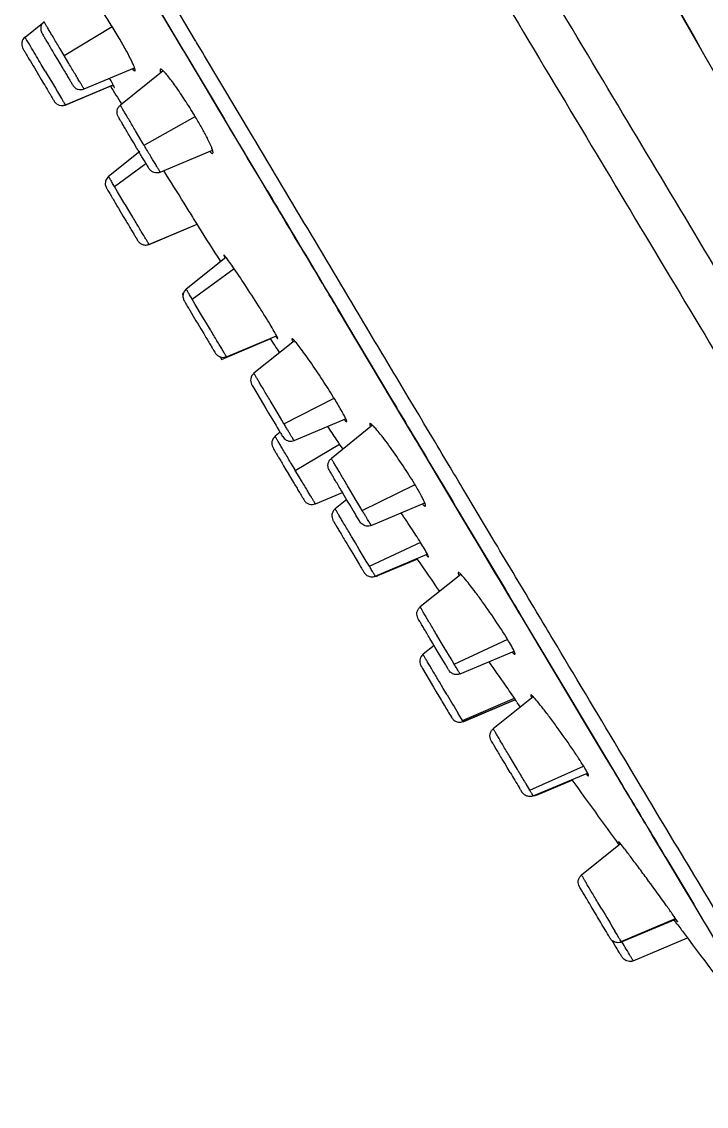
# Model space of a CAD drawing. Extents: x 881 to 2009, y 679 to 1506.
# Drawn here: x 1581.36 to 1604.15, y 1298.93 to 1335.03 of the extents above; entities that cross this region are included whole.
import ezdxf

# ---------------------------------------------------------------- set-up
doc = ezdxf.new("R2010")
doc.units = 0
doc.header["$LTSCALE"] = 10
doc.header["$MEASUREMENT"] = 0
doc.layers.add('1_1', color=7, linetype='CONTINUOUS')

msp = doc.modelspace()

# ---------------------------------------------------------------- linework, layer by layer
at = {"layer": '1_1', "color": 9, "linetype": 'Continuous'}
for p, q in [((1587.151, 1334.395), (1586.22, 1335.956)), ((1582.768, 1333.908), (1584.375, 1334.866)), ((1582.768, 1333.908), (1582.64, 1334.124)), ((1587.183, 1334.34), (1587.145, 1334.405)), ((1587.377, 1334.016), (1587.183, 1334.34)), ((1582.899, 1333.69), (1582.768, 1333.908)), ((1587.448, 1333.896), (1587.377, 1334.016)), ((1589.043, 1331.222), (1587.448, 1333.896)), ((1582.142, 1333.388), (1582.013, 1333.605)), ((1585.436, 1330.918), (1587.138, 1331.871)), ((1585.309, 1331.13), (1585.18, 1331.347)), ((1585.407, 1330.966), (1585.309, 1331.13)), ((1585.435, 1330.918), (1585.407, 1330.966)), ((1584.451, 1329.542), (1585.496, 1330.315)), ((1584.553, 1329.369), (1584.451, 1329.542)), ((1584.798, 1328.957), (1584.553, 1329.369)), ((1584.814, 1328.93), (1584.798, 1328.957)), ((1584.927, 1328.741), (1584.814, 1328.93)), ((1585.025, 1328.576), (1584.927, 1328.741)), ((1585.055, 1328.526), (1585.025, 1328.576)), ((1587.037, 1325.792), (1588.428, 1326.82)), ((1587.037, 1325.792), (1587.03, 1325.805)), ((1587.139, 1325.62), (1587.037, 1325.792)), ((1587.382, 1325.212), (1587.139, 1325.62)), ((1587.511, 1324.996), (1587.382, 1325.212)), ((1587.613, 1324.826), (1587.511, 1324.996)), ((1589.894, 1321.979), (1589.632, 1322.418)), ((1590.09, 1321.65), (1591.767, 1322.497)), ((1590.017, 1321.772), (1589.894, 1321.979)), ((1590.09, 1321.65), (1590.017, 1321.772)), ((1590.469, 1320.098), (1591.941, 1320.975)), ((1590.458, 1320.116), (1590.341, 1320.314)), ((1590.469, 1320.098), (1590.458, 1320.116)), ((1590.6, 1319.879), (1590.469, 1320.098)), ((1590.675, 1319.753), (1590.6, 1319.879)), ((1592.303, 1319.422), (1592.206, 1319.584)), ((1592.465, 1319.15), (1592.303, 1319.422)), ((1592.699, 1318.759), (1594.456, 1319.628)), ((1597.147, 1317.651), (1596.081, 1319.435)), ((1592.618, 1318.894), (1592.465, 1319.15)), ((1592.699, 1318.759), (1592.618, 1318.894)), ((1592.468, 1317.685), (1592.34, 1317.9)), ((1592.597, 1317.469), (1592.468, 1317.685)), ((1592.934, 1316.905), (1594.642, 1317.706)), ((1597.195, 1317.571), (1597.112, 1317.711)), ((1592.83, 1317.078), (1592.597, 1317.469)), ((1592.934, 1316.905), (1592.83, 1317.078)), ((1595.296, 1314.422), (1595.167, 1314.638)), ((1595.391, 1314.262), (1595.296, 1314.422)), ((1595.425, 1314.206), (1595.391, 1314.262)), ((1595.758, 1313.648), (1597.539, 1314.484)), ((1595.654, 1313.821), (1595.425, 1314.206)), ((1595.758, 1313.648), (1595.654, 1313.821)), ((1595.393, 1312.841), (1595.264, 1313.058)), ((1595.523, 1312.624), (1595.393, 1312.841)), ((1596.031, 1311.775), (1597.763, 1312.513)), ((1595.945, 1311.918), (1595.89, 1312.009)), ((1596.031, 1311.775), (1595.945, 1311.918)), ((1596.054, 1311.738), (1596.031, 1311.775)), ((1597.73, 1310.365), (1597.601, 1310.582)), ((1597.86, 1310.148), (1597.73, 1310.365)), ((1598.274, 1309.455), (1600.064, 1310.257)), ((1598.274, 1309.455), (1598.149, 1309.664)), ((1600.542, 1305.713), (1600.531, 1305.731)), ((1600.67, 1305.497), (1600.542, 1305.713)), ((1601.313, 1304.424), (1603.121, 1305.19)), ((1601.17, 1304.661), (1601.11, 1304.761)), ((1601.24, 1304.544), (1601.17, 1304.661)), ((1601.326, 1304.403), (1601.312, 1304.424))]:
    msp.add_line(p, q, dxfattribs=at)
at = {"layer": '1_1', "color": 6, "linetype": 'Continuous'}
for p, q in [((1586.756, 1334.057), (1585.777, 1335.699)), ((1587.442, 1332.906), (1586.756, 1334.057)), ((1596.238, 1318.174), (1596.036, 1318.512)), ((1600.1, 1311.718), (1599.611, 1312.536)), ((1600.829, 1310.501), (1600.1, 1311.718)), ((1603.423, 1306.173), (1602.354, 1307.957))]:
    msp.add_line(p, q, dxfattribs=at)
at = {"layer": '1_1', "color": 7, "linetype": 'Continuous'}
for p, q in [((1586.715, 1334.125), (1585.781, 1335.691)), ((1581.471, 1334.52), (1582.105, 1335.029)), ((1586.705, 1334.143), (1586.715, 1334.125)), ((1586.764, 1334.044), (1586.705, 1334.143)), ((1582.42, 1333.991), (1582.457, 1333.928)), ((1582.457, 1333.928), (1582.547, 1333.776)), ((1582.547, 1333.776), (1582.707, 1333.508)), ((1586.759, 1334.051), (1588.11, 1331.787)), ((1587.442, 1332.906), (1586.764, 1334.044)), ((1581.827, 1333.414), (1581.919, 1333.26)), ((1583.438, 1332.791), (1585.117, 1333.496)), ((1586.065, 1333.393), (1584.645, 1332.251)), ((1581.919, 1333.26), (1582.01, 1333.106)), ((1582.01, 1333.106), (1582.088, 1332.976)), ((1582.816, 1332.264), (1584.407, 1332.933)), ((1582.863, 1332.272), (1584.387, 1332.912)), ((1588.11, 1331.787), (1587.442, 1332.906)), ((1589.526, 1329.414), (1588.11, 1331.787)), ((1585.007, 1331.135), (1584.959, 1331.214)), ((1585.091, 1330.993), (1585.007, 1331.135)), ((1585.185, 1330.836), (1585.091, 1330.993)), ((1585.216, 1330.783), (1585.185, 1330.836)), ((1585.288, 1330.707), (1584.254, 1329.876)), ((1585.974, 1330.021), (1587.709, 1330.75)), ((1589.995, 1328.627), (1589.526, 1329.414)), ((1584.577, 1328.826), (1584.647, 1328.707)), ((1584.647, 1328.707), (1584.74, 1328.552)), ((1584.74, 1328.552), (1584.834, 1328.395)), ((1585.599, 1327.62), (1587.2, 1328.293)), ((1585.618, 1327.624), (1587.202, 1328.289)), ((1588.154, 1327.185), (1586.84, 1326.128)), ((1586.756, 1326.017), (1586.708, 1325.978)), ((1586.917, 1325.491), (1586.923, 1325.482)), ((1586.922, 1325.482), (1587.161, 1325.08)), ((1587.161, 1325.08), (1587.232, 1324.961)), ((1592.174, 1324.977), (1591.961, 1325.334)), ((1587.232, 1324.961), (1587.324, 1324.808)), ((1587.324, 1324.808), (1587.418, 1324.649)), ((1593.684, 1322.449), (1592.174, 1324.977)), ((1592.174, 1324.977), (1593.684, 1322.449)), ((1588.01, 1323.793), (1589.655, 1324.484)), ((1588.179, 1323.881), (1589.843, 1324.58)), ((1590.436, 1324.412), (1589.092, 1323.331)), ((1589.032, 1322.926), (1589.074, 1322.854)), ((1589.074, 1322.854), (1589.412, 1322.285)), ((1589.412, 1322.285), (1589.487, 1322.159)), ((1594.471, 1321.132), (1593.684, 1322.449)), ((1589.487, 1322.159), (1589.58, 1322.002)), ((1589.58, 1322.002), (1589.684, 1321.828)), ((1589.684, 1321.828), (1589.793, 1321.646)), ((1590.426, 1321.092), (1592.137, 1321.811)), ((1593.04, 1321.597), (1591.668, 1320.494)), ((1589.962, 1321.364), (1589.797, 1321.231)), ((1596.036, 1318.512), (1594.471, 1321.132)), ((1592.056, 1320.803), (1591.942, 1320.975)), ((1590.077, 1320.254), (1590.156, 1320.121)), ((1590.156, 1320.121), (1590.238, 1319.982)), ((1590.238, 1319.982), (1590.247, 1319.968)), ((1590.247, 1319.968), (1590.407, 1319.699)), ((1591.137, 1318.984), (1592.038, 1319.363)), ((1592.096, 1319.266), (1592.013, 1319.404)), ((1592.18, 1319.125), (1591.797, 1318.817)), ((1592.188, 1319.111), (1592.096, 1319.266)), ((1592.289, 1318.943), (1592.188, 1319.111)), ((1592.393, 1318.768), (1592.289, 1318.943)), ((1592.997, 1318.264), (1594.781, 1319.013)), ((1596.238, 1318.175), (1596.036, 1318.512)), ((1596.036, 1318.512), (1597.46, 1316.13)), ((1597.46, 1316.13), (1596.238, 1318.175)), ((1592.118, 1317.768), (1592.179, 1317.667)), ((1592.179, 1317.667), (1592.275, 1317.505)), ((1592.275, 1317.505), (1592.382, 1317.327)), ((1592.382, 1317.327), (1592.605, 1316.953)), ((1593.131, 1316.578), (1594.863, 1317.306)), ((1593.22, 1316.594), (1594.544, 1317.151)), ((1595.974, 1316.635), (1594.626, 1315.552)), ((1598.617, 1314.197), (1597.46, 1316.13)), ((1595.086, 1314.271), (1594.72, 1313.976)), ((1595.035, 1314.357), (1594.947, 1314.505)), ((1595.125, 1314.205), (1595.035, 1314.357)), ((1595.224, 1314.04), (1595.125, 1314.205)), ((1595.43, 1313.696), (1595.224, 1314.04)), ((1595.955, 1313.322), (1597.752, 1314.077)), ((1599.611, 1312.536), (1598.617, 1314.197)), ((1594.664, 1313.566), (1594.7, 1313.505)), ((1594.7, 1313.505), (1595.066, 1312.888)), ((1595.066, 1312.888), (1595.158, 1312.733)), ((1595.158, 1312.733), (1595.301, 1312.494)), ((1596.055, 1311.738), (1597.801, 1312.472)), ((1596.074, 1311.741), (1597.803, 1312.468)), ((1598.388, 1312.566), (1597.059, 1311.497)), ((1597.848, 1312.383), (1597.819, 1312.431)), ((1598.328, 1312.58), (1598.357, 1312.592)), ((1600.1, 1311.718), (1599.611, 1312.536)), ((1599.611, 1312.536), (1600.829, 1310.501)), ((1600.829, 1310.501), (1600.1, 1311.718)), ((1597.438, 1310.352), (1597.38, 1310.449)), ((1597.526, 1310.205), (1597.438, 1310.352)), ((1597.623, 1310.042), (1597.526, 1310.205)), ((1598.388, 1309.268), (1600.191, 1310.026)), ((1598.496, 1309.287), (1599.707, 1309.796)), ((1601.227, 1307.749), (1601.242, 1307.721)), ((1602.865, 1307.104), (1602.353, 1307.957)), ((1601.29, 1307.671), (1599.997, 1306.632)), ((1603.423, 1306.173), (1602.865, 1307.104)), ((1602.865, 1307.104), (1603.73, 1305.661)), ((1603.73, 1305.661), (1603.423, 1306.173)), ((1600.402, 1305.445), (1600.321, 1305.581)), ((1600.491, 1305.295), (1600.402, 1305.445)), ((1601.326, 1304.403), (1603.138, 1305.165)), ((1603.132, 1305.067), (1603.083, 1305.132)), ((1603.149, 1305.043), (1603.132, 1305.067)), ((1603.173, 1305.011), (1603.149, 1305.043)), ((1603.191, 1305.079), (1603.177, 1305.107)), ((1601.719, 1303.78), (1603.527, 1304.539)), ((1601.06, 1304.375), (1601.015, 1304.451)), ((1601.117, 1304.28), (1601.06, 1304.375)), ((1601.633, 1303.758), (1601.67, 1303.764)), ((1601.67, 1303.764), (1601.719, 1303.78))]:
    msp.add_line(p, q, dxfattribs=at)
for points in [[(1598.637, 1343.402), (1605.049, 1332.236), (1610.751, 1321.986), (1616.532, 1311.173)], [(1589.092, 1323.331), (1589.074, 1323.316), (1589.026, 1323.258), (1588.999, 1323.203), (1588.983, 1323.146), (1588.98, 1323.095), (1588.984, 1323.046), (1588.995, 1323.001), (1589.007, 1322.973), (1589.015, 1322.956), (1589.019, 1322.948), (1589.023, 1322.942), (1589.032, 1322.926)], [(1594.72, 1313.976), (1594.704, 1313.963), (1594.655, 1313.903), (1594.624, 1313.837), (1594.609, 1313.767), (1594.609, 1313.718), (1594.623, 1313.651), (1594.632, 1313.626), (1594.643, 1313.603), (1594.648, 1313.593), (1594.652, 1313.586), (1594.664, 1313.566)], [(1598.497, 1309.287), (1598.441, 1309.27), (1598.378, 1309.264)]]:
    msp.add_lwpolyline(points, dxfattribs=at)
for centre, radius, start, end in [((1581.659, 1334.286), 0.3, 128.7998, 169.6051), ((1581.661, 1334.286), 0.301, 173.0256, 187.2297), ((1913.737, 1535.45), 386.719, 211.58817, 211.69112), ((1582.699, 1332.54), 0.3, 238.939, 292.7842), ((1582.747, 1332.549), 0.301, 271.811, 292.7685), ((1913.737, 1535.45), 386.719, 212.40617, 212.60901), ((1913.737, 1535.45), 386.719, 213.06031, 213.14396), ((1913.737, 1535.45), 386.719, 214.36561, 214.56144), ((1593.104, 1316.871), 0.301, 271.2152, 292.7826), ((1913.737, 1535.45), 386.719, 215.21218, 215.21972), ((1593.384, 1309.501), 5.315, 33.4521, 33.7982), ((1913.737, 1535.45), 386.719, 215.22809, 215.25714), ((1595.958, 1312.016), 0.298, 289.0729, 292.7795), ((1759.127, 1406.309), 188.018, 210.79766, 210.97778), ((1913.737, 1535.45), 386.719, 215.69634, 216.09295), ((1771.157, 1429.385), 209.015, 216.51572, 216.63073), ((1913.737, 1535.45), 386.719, 216.63759, 217.70484)]:
    msp.add_arc(centre, radius, start, end, dxfattribs=at)
at = {"layer": '1_1', "color": 9, "linetype": 'Continuous'}
for centre, radius, start, end in [((1848.776, 1492.106), 310.299, 210.76387, 210.9608), ((1867.055, 1474.533), 316.14, 210.80678, 210.93662), ((1931.12, 1502.359), 384.645, 210.78384, 210.91164)]:
    msp.add_arc(centre, radius, start, end, dxfattribs=at)
for points, knots in [([(1610.897, 1321.717), (1609.988, 1323.383), (1605.98, 1330.655), (1601.858, 1337.865), (1598.636, 1343.402)], [0, 0, 0, 0, 0.228495, 1, 1, 1, 1]), ([(1614.455, 1310.332), (1613.857, 1311.29), (1612.597, 1313.34), (1609.832, 1317.889), (1605.956, 1324.327), (1600.929, 1332.713), (1597.409, 1338.602), (1595.597, 1341.644)], [0, 0, 0, 0, 0.092677, 0.197499, 0.436915, 0.709413, 1, 1, 1, 1]), ([(1594.402, 1340.82), (1596.262, 1337.698), (1599.874, 1331.656), (1605.029, 1323.06), (1608.999, 1316.474), (1611.826, 1311.839), (1613.112, 1309.76), (1613.722, 1308.793)], [0, 0, 0, 0, 0.291499, 0.564562, 0.803922, 0.908291, 1, 1, 1, 1]), ([(1582.64, 1334.124), (1582.603, 1334.186), (1582.532, 1334.305), (1582.43, 1334.477), (1582.338, 1334.632), (1582.269, 1334.748), (1582.221, 1334.829), (1582.191, 1334.88), (1582.165, 1334.924), (1582.144, 1334.961), (1582.129, 1334.986), (1582.119, 1335.003), (1582.113, 1335.012), (1582.11, 1335.019), (1582.106, 1335.025), (1582.105, 1335.028), (1582.103, 1335.03), (1582.104, 1335.03)], [0, 0, 0, 0, 0.204804, 0.396251, 0.568895, 0.717772, 0.781872, 0.838391, 0.886962, 0.927228, 0.958846, 0.971337, 0.981595, 0.989605, 0.995352, 0.99882, 1, 1, 1, 1]), ([(1581.523, 1334.431), (1581.515, 1334.444), (1581.505, 1334.462), (1581.492, 1334.484), (1581.485, 1334.496), (1581.479, 1334.506), (1581.475, 1334.513), (1581.473, 1334.517), (1581.471, 1334.519), (1581.471, 1334.52)], [0, 0, 0, 0, 0.431493, 0.602585, 0.743451, 0.853855, 0.933563, 0.982346, 1, 1, 1, 1]), ([(1582.013, 1333.605), (1581.96, 1333.693), (1581.797, 1333.968), (1581.633, 1334.243), (1581.523, 1334.431)], [0, 0, 0, 0, 0.318312, 1, 1, 1, 1]), ([(1583.438, 1332.791), (1583.437, 1332.791), (1583.437, 1332.793), (1583.435, 1332.795), (1583.432, 1332.801), (1583.427, 1332.808), (1583.422, 1332.817), (1583.412, 1332.833), (1583.396, 1332.859), (1583.375, 1332.895), (1583.348, 1332.938), (1583.318, 1332.989), (1583.27, 1333.069), (1583.2, 1333.185), (1583.108, 1333.339), (1583.006, 1333.509), (1582.935, 1333.628), (1582.899, 1333.69)], [0, 0, 0, 0, 0.001177, 0.004643, 0.010386, 0.01839, 0.02864, 0.041122, 0.072716, 0.112957, 0.161501, 0.217993, 0.282067, 0.430917, 0.603565, 0.795065, 1, 1, 1, 1]), ([(1582.816, 1332.264), (1582.814, 1332.265), (1582.812, 1332.27), (1582.805, 1332.28), (1582.795, 1332.297), (1582.781, 1332.32), (1582.763, 1332.349), (1582.732, 1332.401), (1582.707, 1332.443), (1582.689, 1332.472)], [0, 0, 0, 0, 0.017987, 0.067577, 0.148404, 0.26009, 0.402123, 0.573516, 1, 1, 1, 1]), ([(1582.863, 1332.272), (1582.863, 1332.272), (1582.862, 1332.276), (1582.86, 1332.277), (1582.859, 1332.278)], [0, 0, 0, 0, 0.252835, 1, 1, 1, 1]), ([(1585.18, 1331.347), (1585.143, 1331.409), (1585.072, 1331.528), (1584.971, 1331.699), (1584.879, 1331.853), (1584.81, 1331.969), (1584.762, 1332.051), (1584.732, 1332.102), (1584.706, 1332.145), (1584.685, 1332.182), (1584.67, 1332.207), (1584.66, 1332.224), (1584.655, 1332.233), (1584.651, 1332.241), (1584.647, 1332.246), (1584.646, 1332.249), (1584.645, 1332.251), (1584.645, 1332.251)], [0, 0, 0, 0, 0.204406, 0.395745, 0.568473, 0.717361, 0.781486, 0.838079, 0.886681, 0.926971, 0.958674, 0.971219, 0.981515, 0.989545, 0.995304, 0.998789, 1, 1, 1, 1]), ([(1594.227, 1322.537), (1593.806, 1323.243), (1592.077, 1326.138), (1590.349, 1329.033), (1589.043, 1331.222)], [0, 0, 0, 0, 0.243776, 1, 1, 1, 1]), ([(1585.974, 1330.021), (1585.973, 1330.021), (1585.973, 1330.023), (1585.97, 1330.025), (1585.967, 1330.031), (1585.963, 1330.038), (1585.957, 1330.047), (1585.947, 1330.063), (1585.932, 1330.089), (1585.91, 1330.124), (1585.884, 1330.168), (1585.854, 1330.218), (1585.806, 1330.299), (1585.736, 1330.414), (1585.645, 1330.568), (1585.543, 1330.738), (1585.472, 1330.857), (1585.435, 1330.918)], [0, 0, 0, 0, 0.00116, 0.004602, 0.010334, 0.018351, 0.028625, 0.041133, 0.072743, 0.112972, 0.16157, 0.218125, 0.282194, 0.43103, 0.6038, 0.795594, 1, 1, 1, 1]), ([(1584.45, 1329.542), (1584.436, 1329.567), (1584.408, 1329.614), (1584.369, 1329.68), (1584.335, 1329.738), (1584.307, 1329.785), (1584.287, 1329.819), (1584.274, 1329.84), (1584.267, 1329.853), (1584.262, 1329.862), (1584.257, 1329.869), (1584.256, 1329.873), (1584.254, 1329.875), (1584.254, 1329.876)], [0, 0, 0, 0, 0.22428, 0.423886, 0.596483, 0.739867, 0.852751, 0.897472, 0.934226, 0.962902, 0.983428, 0.995794, 1, 1, 1, 1]), ([(1585.599, 1327.62), (1585.598, 1327.62), (1585.597, 1327.622), (1585.595, 1327.624), (1585.592, 1327.63), (1585.588, 1327.637), (1585.582, 1327.646), (1585.572, 1327.663), (1585.557, 1327.688), (1585.535, 1327.724), (1585.508, 1327.768), (1585.478, 1327.819), (1585.429, 1327.901), (1585.359, 1328.017), (1585.266, 1328.172), (1585.164, 1328.344), (1585.092, 1328.464), (1585.055, 1328.526)], [0, 0, 0, 0, 0.00116, 0.004598, 0.010317, 0.018321, 0.028592, 0.041102, 0.072717, 0.112929, 0.161489, 0.218034, 0.282105, 0.430956, 0.603708, 0.795264, 1, 1, 1, 1]), ([(1587.03, 1325.805), (1587.015, 1325.83), (1586.988, 1325.875), (1586.95, 1325.939), (1586.918, 1325.995), (1586.89, 1326.041), (1586.871, 1326.073), (1586.859, 1326.094), (1586.852, 1326.106), (1586.847, 1326.115), (1586.843, 1326.122), (1586.842, 1326.126), (1586.839, 1326.128), (1586.84, 1326.128)], [0, 0, 0, 0, 0.224593, 0.424314, 0.596913, 0.740244, 0.853027, 0.897693, 0.934398, 0.963035, 0.983519, 0.995837, 1, 1, 1, 1]), ([(1588.179, 1323.881), (1588.178, 1323.881), (1588.178, 1323.883), (1588.175, 1323.886), (1588.172, 1323.892), (1588.167, 1323.899), (1588.161, 1323.909), (1588.151, 1323.927), (1588.135, 1323.953), (1588.112, 1323.991), (1588.084, 1324.038), (1588.052, 1324.091), (1588.001, 1324.176), (1587.928, 1324.298), (1587.831, 1324.459), (1587.725, 1324.638), (1587.651, 1324.762), (1587.613, 1324.826)], [0, 0, 0, 0, 0.00126, 0.004811, 0.010657, 0.018797, 0.02922, 0.041895, 0.073869, 0.114464, 0.163413, 0.220324, 0.284717, 0.433991, 0.606618, 0.79726, 1, 1, 1, 1]), ([(1589.632, 1322.418), (1589.595, 1322.48), (1589.524, 1322.6), (1589.421, 1322.773), (1589.328, 1322.929), (1589.259, 1323.047), (1589.21, 1323.129), (1589.18, 1323.18), (1589.153, 1323.225), (1589.132, 1323.262), (1589.117, 1323.287), (1589.107, 1323.304), (1589.101, 1323.313), (1589.098, 1323.321), (1589.094, 1323.326), (1589.093, 1323.329), (1589.091, 1323.331), (1589.092, 1323.331)], [0, 0, 0, 0, 0.204279, 0.39564, 0.568404, 0.717365, 0.781535, 0.838163, 0.886787, 0.927094, 0.958795, 0.971329, 0.981608, 0.98962, 0.995359, 0.99882, 1, 1, 1, 1]), ([(1596.081, 1319.435), (1595.929, 1319.69), (1595.311, 1320.724), (1594.693, 1321.758), (1594.227, 1322.537)], [0, 0, 0, 0, 0.246491, 1, 1, 1, 1]), ([(1590.426, 1321.093), (1590.426, 1321.093), (1590.425, 1321.094), (1590.424, 1321.095), (1590.422, 1321.098), (1590.418, 1321.104), (1590.411, 1321.115), (1590.401, 1321.132), (1590.389, 1321.153), (1590.373, 1321.179), (1590.355, 1321.209), (1590.326, 1321.257), (1590.283, 1321.328), (1590.226, 1321.424), (1590.16, 1321.533), (1590.114, 1321.61), (1590.09, 1321.65)], [0, 0, 0, 0, 0.001107, 0.004345, 0.009724, 0.017247, 0.038661, 0.068443, 0.106447, 0.152524, 0.20652, 0.268203, 0.413497, 0.586122, 0.782993, 1, 1, 1, 1]), ([(1590.341, 1320.314), (1590.303, 1320.376), (1590.232, 1320.497), (1590.128, 1320.671), (1590.035, 1320.827), (1589.965, 1320.945), (1589.917, 1321.028), (1589.886, 1321.08), (1589.86, 1321.124), (1589.838, 1321.161), (1589.823, 1321.187), (1589.813, 1321.204), (1589.807, 1321.214), (1589.803, 1321.221), (1589.8, 1321.226), (1589.799, 1321.229), (1589.797, 1321.231), (1589.798, 1321.231)], [0, 0, 0, 0, 0.204433, 0.395735, 0.568386, 0.717364, 0.781539, 0.838133, 0.88677, 0.9271, 0.958775, 0.971288, 0.981563, 0.989586, 0.995342, 0.998817, 1, 1, 1, 1]), ([(1592.206, 1319.584), (1592.17, 1319.646), (1592.098, 1319.765), (1591.996, 1319.938), (1591.904, 1320.093), (1591.834, 1320.21), (1591.786, 1320.292), (1591.756, 1320.343), (1591.729, 1320.387), (1591.708, 1320.424), (1591.693, 1320.45), (1591.683, 1320.466), (1591.678, 1320.476), (1591.674, 1320.483), (1591.67, 1320.488), (1591.669, 1320.491), (1591.668, 1320.493), (1591.668, 1320.493)], [0, 0, 0, 0, 0.204251, 0.395581, 0.568326, 0.717297, 0.781474, 0.838076, 0.886714, 0.92705, 0.95875, 0.971271, 0.98155, 0.989575, 0.995332, 0.99881, 1, 1, 1, 1]), ([(1591.137, 1318.984), (1591.136, 1318.984), (1591.136, 1318.986), (1591.134, 1318.988), (1591.131, 1318.993), (1591.128, 1318.998), (1591.123, 1319.006), (1591.115, 1319.02), (1591.102, 1319.041), (1591.084, 1319.071), (1591.062, 1319.107), (1591.036, 1319.15), (1590.995, 1319.218), (1590.936, 1319.316), (1590.857, 1319.448), (1590.769, 1319.596), (1590.707, 1319.699), (1590.675, 1319.753)], [0, 0, 0, 0, 0.001151, 0.004528, 0.010124, 0.017924, 0.027915, 0.040083, 0.070897, 0.110222, 0.157778, 0.213251, 0.276326, 0.42378, 0.596375, 0.789978, 1, 1, 1, 1]), ([(1592.34, 1317.9), (1592.303, 1317.962), (1592.231, 1318.083), (1592.128, 1318.256), (1592.035, 1318.413), (1591.965, 1318.531), (1591.916, 1318.613), (1591.886, 1318.665), (1591.859, 1318.71), (1591.837, 1318.747), (1591.822, 1318.773), (1591.812, 1318.789), (1591.807, 1318.799), (1591.803, 1318.806), (1591.799, 1318.812), (1591.798, 1318.815), (1591.797, 1318.817), (1591.797, 1318.817)], [0, 0, 0, 0, 0.203917, 0.395058, 0.567701, 0.716671, 0.780855, 0.837538, 0.886255, 0.926637, 0.958427, 0.971021, 0.981373, 0.989453, 0.99525, 0.998764, 1, 1, 1, 1]), ([(1592.997, 1318.264), (1592.996, 1318.264), (1592.996, 1318.265), (1592.995, 1318.266), (1592.993, 1318.269), (1592.99, 1318.274), (1592.984, 1318.284), (1592.975, 1318.298), (1592.964, 1318.317), (1592.95, 1318.339), (1592.934, 1318.366), (1592.908, 1318.409), (1592.871, 1318.471), (1592.82, 1318.556), (1592.761, 1318.654), (1592.72, 1318.723), (1592.699, 1318.759)], [0, 0, 0, 0, 0.001091, 0.004303, 0.009636, 0.017078, 0.038237, 0.067677, 0.105294, 0.150982, 0.204591, 0.265894, 0.410637, 0.583278, 0.780954, 1, 1, 1, 1]), ([(1599.033, 1314.499), (1598.883, 1314.749), (1598.27, 1315.773), (1597.658, 1316.797), (1597.195, 1317.571)], [0, 0, 0, 0, 0.244914, 1, 1, 1, 1]), ([(1593.131, 1316.579), (1593.13, 1316.578), (1593.13, 1316.582), (1593.127, 1316.584), (1593.123, 1316.592), (1593.117, 1316.6), (1593.11, 1316.613), (1593.097, 1316.634), (1593.077, 1316.666), (1593.049, 1316.713), (1593.015, 1316.769), (1592.976, 1316.834), (1592.949, 1316.88), (1592.934, 1316.905)], [0, 0, 0, 0, 0.004168, 0.0165, 0.037006, 0.065673, 0.102416, 0.147124, 0.259987, 0.403372, 0.575981, 0.775627, 1, 1, 1, 1]), ([(1593.22, 1316.594), (1593.22, 1316.594), (1593.22, 1316.596), (1593.218, 1316.597), (1593.216, 1316.601), (1593.214, 1316.604), (1593.213, 1316.606)], [0, 0, 0, 0, 0.063669, 0.251373, 0.563511, 1, 1, 1, 1]), ([(1595.167, 1314.638), (1595.131, 1314.7), (1595.059, 1314.82), (1594.956, 1314.993), (1594.864, 1315.149), (1594.794, 1315.266), (1594.745, 1315.349), (1594.715, 1315.4), (1594.688, 1315.445), (1594.667, 1315.482), (1594.652, 1315.508), (1594.642, 1315.524), (1594.636, 1315.534), (1594.632, 1315.541), (1594.629, 1315.547), (1594.628, 1315.55), (1594.626, 1315.552), (1594.626, 1315.552)], [0, 0, 0, 0, 0.203862, 0.394978, 0.567619, 0.716601, 0.780795, 0.837488, 0.886215, 0.926607, 0.958408, 0.971006, 0.981362, 0.989445, 0.995245, 0.998762, 1, 1, 1, 1]), ([(1606.56, 1302.024), (1606.034, 1302.869), (1604.908, 1304.696), (1603.134, 1307.64), (1601.153, 1310.955), (1599.761, 1313.281), (1599.033, 1314.499)], [0, 0, 0, 0, 0.204937, 0.441836, 0.707864, 1, 1, 1, 1]), ([(1595.264, 1313.058), (1595.227, 1313.12), (1595.155, 1313.241), (1595.052, 1313.415), (1594.959, 1313.572), (1594.889, 1313.69), (1594.84, 1313.773), (1594.809, 1313.824), (1594.783, 1313.869), (1594.761, 1313.906), (1594.746, 1313.932), (1594.736, 1313.949), (1594.73, 1313.959), (1594.726, 1313.966), (1594.723, 1313.971), (1594.722, 1313.974), (1594.72, 1313.976), (1594.72, 1313.976)], [0, 0, 0, 0, 0.203968, 0.395195, 0.567899, 0.716956, 0.781144, 0.837801, 0.886525, 0.926916, 0.958644, 0.971197, 0.981514, 0.989574, 0.995353, 0.998832, 1, 1, 1, 1]), ([(1595.955, 1313.322), (1595.954, 1313.322), (1595.954, 1313.325), (1595.951, 1313.328), (1595.947, 1313.335), (1595.941, 1313.344), (1595.934, 1313.356), (1595.921, 1313.377), (1595.901, 1313.41), (1595.873, 1313.457), (1595.839, 1313.513), (1595.8, 1313.578), (1595.773, 1313.624), (1595.758, 1313.648)], [0, 0, 0, 0, 0.00417, 0.016504, 0.037013, 0.065685, 0.102434, 0.147149, 0.260027, 0.403421, 0.576034, 0.775668, 1, 1, 1, 1]), ([(1597.601, 1310.582), (1597.564, 1310.644), (1597.492, 1310.765), (1597.389, 1310.938), (1597.296, 1311.094), (1597.227, 1311.212), (1597.178, 1311.294), (1597.147, 1311.346), (1597.121, 1311.391), (1597.099, 1311.428), (1597.084, 1311.453), (1597.074, 1311.47), (1597.069, 1311.48), (1597.065, 1311.487), (1597.061, 1311.493), (1597.06, 1311.495), (1597.059, 1311.497), (1597.059, 1311.497)], [0, 0, 0, 0, 0.204002, 0.395265, 0.568, 0.717071, 0.781268, 0.837921, 0.886632, 0.927003, 0.958696, 0.97123, 0.981529, 0.989573, 0.995345, 0.998824, 1, 1, 1, 1]), ([(1598.149, 1309.664), (1598.127, 1309.7), (1598.031, 1309.861), (1597.934, 1310.023), (1597.86, 1310.148)], [0, 0, 0, 0, 0.225721, 1, 1, 1, 1]), ([(1598.388, 1309.268), (1598.387, 1309.268), (1598.387, 1309.269), (1598.385, 1309.271), (1598.383, 1309.275), (1598.378, 1309.283), (1598.37, 1309.297), (1598.357, 1309.318), (1598.341, 1309.344), (1598.321, 1309.376), (1598.299, 1309.414), (1598.282, 1309.441), (1598.274, 1309.455)], [0, 0, 0, 0, 0.004151, 0.016299, 0.036434, 0.064534, 0.144519, 0.256036, 0.398538, 0.570858, 0.771758, 1, 1, 1, 1]), ([(1598.497, 1309.287), (1598.496, 1309.287), (1598.496, 1309.288), (1598.495, 1309.29), (1598.493, 1309.293), (1598.491, 1309.295), (1598.49, 1309.297)], [0, 0, 0, 0, 0.064018, 0.25222, 0.564461, 1, 1, 1, 1]), ([(1600.531, 1305.731), (1600.495, 1305.792), (1600.424, 1305.911), (1600.322, 1306.082), (1600.231, 1306.236), (1600.162, 1306.352), (1600.114, 1306.433), (1600.084, 1306.484), (1600.058, 1306.527), (1600.037, 1306.564), (1600.022, 1306.589), (1600.012, 1306.606), (1600.007, 1306.615), (1600.003, 1306.622), (1599.999, 1306.628), (1599.999, 1306.63), (1599.997, 1306.632), (1599.997, 1306.632)], [0, 0, 0, 0, 0.204515, 0.395977, 0.568698, 0.717605, 0.7817, 0.83828, 0.886902, 0.927167, 0.95882, 0.971348, 0.981639, 0.989665, 0.995401, 0.998842, 1, 1, 1, 1]), ([(1601.313, 1304.424), (1601.308, 1304.431), (1601.284, 1304.471), (1601.26, 1304.511), (1601.24, 1304.544)], [0, 0, 0, 0, 0.169389, 1, 1, 1, 1]), ([(1601.685, 1303.833), (1601.667, 1303.863), (1601.553, 1304.053), (1601.439, 1304.244), (1601.343, 1304.405)], [0, 0, 0, 0, 0.157192, 1, 1, 1, 1]), ([(1601.719, 1303.779), (1601.718, 1303.779), (1601.718, 1303.781), (1601.716, 1303.783), (1601.713, 1303.788), (1601.71, 1303.793), (1601.705, 1303.801), (1601.697, 1303.814), (1601.69, 1303.825), (1601.685, 1303.833)], [0, 0, 0, 0, 0.016487, 0.064315, 0.143348, 0.253401, 0.394284, 0.565806, 1, 1, 1, 1])]:
    msp.add_open_spline(points, degree=3, knots=knots, dxfattribs=at)
at = {"layer": '1_1', "color": 7, "linetype": 'Continuous'}
for points, knots in [([(1584.375, 1334.866), (1584.288, 1335.009), (1584.12, 1335.279), (1583.878, 1335.647), (1583.696, 1335.908), (1583.573, 1336.068), (1583.522, 1336.13), (1583.498, 1336.155)], [0, 0, 0, 0, 0.321474, 0.612307, 0.84593, 0.933897, 1, 1, 1, 1]), ([(1582.104, 1335.03), (1582.076, 1335.007), (1582.028, 1334.952), (1581.99, 1334.85), (1581.99, 1334.746), (1582.018, 1334.668), (1582.055, 1334.607), (1582.095, 1334.538), (1582.154, 1334.439), (1582.23, 1334.31), (1582.321, 1334.157), (1582.385, 1334.048), (1582.42, 1333.991)], [0, 0, 0, 0, 0.090284, 0.180306, 0.270202, 0.348132, 0.386335, 0.451579, 0.550288, 0.678547, 0.83072, 1, 1, 1, 1]), ([(1585.12, 1333.492), (1585.108, 1333.524), (1585.077, 1333.598), (1584.992, 1333.78), (1584.843, 1334.063), (1584.626, 1334.447), (1584.463, 1334.722), (1584.375, 1334.866)], [0, 0, 0, 0, 0.065541, 0.153125, 0.386443, 0.67785, 1, 1, 1, 1]), ([(1581.362, 1334.248), (1581.365, 1334.218), (1581.377, 1334.178), (1581.402, 1334.13), (1581.426, 1334.089), (1581.462, 1334.028), (1581.538, 1333.9), (1581.661, 1333.692), (1581.768, 1333.514), (1581.827, 1333.414)], [0, 0, 0, 0, 0.094378, 0.127388, 0.170178, 0.243609, 0.348221, 0.637334, 1, 1, 1, 1]), ([(1582.707, 1333.508), (1582.74, 1333.454), (1582.8, 1333.352), (1582.885, 1333.211), (1582.955, 1333.093), (1583.009, 1333.004), (1583.048, 1332.941), (1583.084, 1332.88), (1583.142, 1332.82), (1583.234, 1332.774), (1583.338, 1332.762), (1583.406, 1332.778), (1583.438, 1332.791)], [0, 0, 0, 0, 0.167761, 0.316864, 0.441165, 0.535651, 0.597049, 0.63878, 0.72525, 0.81673, 0.908273, 1, 1, 1, 1]), ([(1585.047, 1333.461), (1585.064, 1333.442), (1585.087, 1333.418), (1585.117, 1333.397), (1585.129, 1333.393), (1585.133, 1333.395)], [0, 0, 0, 0, 0.689868, 0.887177, 1, 1, 1, 1]), ([(1585.133, 1333.395), (1585.136, 1333.396), (1585.141, 1333.407), (1585.137, 1333.44), (1585.128, 1333.469), (1585.12, 1333.492)], [0, 0, 0, 0, 0.108191, 0.298741, 1, 1, 1, 1]), ([(1585.974, 1333.448), (1585.965, 1333.44), (1585.964, 1333.399), (1585.973, 1333.368), (1585.98, 1333.345)], [0, 0, 0, 0, 0.332048, 1, 1, 1, 1]), ([(1586.056, 1333.408), (1586.047, 1333.416), (1586.03, 1333.43), (1586.005, 1333.447), (1585.982, 1333.454), (1585.974, 1333.448)], [0, 0, 0, 0, 0.387626, 0.676473, 1, 1, 1, 1]), ([(1587.148, 1331.854), (1587.046, 1332.025), (1586.842, 1332.353), (1586.582, 1332.743), (1586.384, 1333.019), (1586.258, 1333.184), (1586.152, 1333.311), (1586.086, 1333.381), (1586.056, 1333.408)], [0, 0, 0, 0, 0.313929, 0.609973, 0.738747, 0.848319, 0.936645, 1, 1, 1, 1]), ([(1584.407, 1332.927), (1584.399, 1332.941), (1584.36, 1333.014), (1584.319, 1333.086), (1584.286, 1333.143)], [0, 0, 0, 0, 0.195017, 1, 1, 1, 1]), ([(1582.088, 1332.976), (1582.139, 1332.891), (1582.211, 1332.77), (1582.3, 1332.621), (1582.353, 1332.533), (1582.394, 1332.464), (1582.424, 1332.416), (1582.446, 1332.378), (1582.478, 1332.334), (1582.511, 1332.305), (1582.534, 1332.29)], [0, 0, 0, 0, 0.360706, 0.511942, 0.638104, 0.73589, 0.803202, 0.843491, 0.897895, 1, 1, 1, 1]), ([(1584.385, 1332.917), (1584.393, 1332.905), (1584.407, 1332.885), (1584.425, 1332.861), (1584.437, 1332.847), (1584.443, 1332.841), (1584.445, 1332.84), (1584.446, 1332.84)], [0, 0, 0, 0, 0.431187, 0.741467, 0.929764, 0.978522, 1, 1, 1, 1]), ([(1584.446, 1332.84), (1584.446, 1332.841), (1584.446, 1332.844), (1584.444, 1332.851), (1584.437, 1332.868), (1584.424, 1332.894), (1584.413, 1332.915), (1584.407, 1332.927)], [0, 0, 0, 0, 0.022458, 0.072163, 0.26136, 0.571037, 1, 1, 1, 1]), ([(1584.959, 1331.214), (1584.925, 1331.272), (1584.86, 1331.38), (1584.77, 1331.533), (1584.694, 1331.661), (1584.635, 1331.76), (1584.595, 1331.829), (1584.558, 1331.89), (1584.531, 1331.968), (1584.531, 1332.072), (1584.569, 1332.174), (1584.617, 1332.229), (1584.645, 1332.251)], [0, 0, 0, 0, 0.169294, 0.32145, 0.449633, 0.548178, 0.613157, 0.6513, 0.730025, 0.819922, 0.909937, 1, 1, 1, 1]), ([(1587.719, 1330.735), (1587.712, 1330.761), (1587.692, 1330.821), (1587.631, 1330.968), (1587.519, 1331.196), (1587.35, 1331.509), (1587.219, 1331.735), (1587.148, 1331.854)], [0, 0, 0, 0, 0.06513, 0.151, 0.379588, 0.669444, 1, 1, 1, 1]), ([(1585.974, 1330.021), (1585.941, 1330.007), (1585.87, 1329.992), (1585.764, 1330.006), (1585.672, 1330.055), (1585.616, 1330.116), (1585.579, 1330.177), (1585.538, 1330.245), (1585.48, 1330.342), (1585.404, 1330.469), (1585.314, 1330.619), (1585.25, 1330.727), (1585.216, 1330.783)], [0, 0, 0, 0, 0.090327, 0.180486, 0.270647, 0.350245, 0.389053, 0.453608, 0.551623, 0.679261, 0.830955, 1, 1, 1, 1]), ([(1587.629, 1330.696), (1587.646, 1330.681), (1587.67, 1330.659), (1587.707, 1330.641), (1587.717, 1330.645)], [0, 0, 0, 0, 0.666361, 1, 1, 1, 1]), ([(1587.717, 1330.645), (1587.727, 1330.649), (1587.731, 1330.673), (1587.727, 1330.702), (1587.722, 1330.723), (1587.719, 1330.735)], [0, 0, 0, 0, 0.32279, 0.612466, 1, 1, 1, 1]), ([(1584.254, 1329.876), (1584.216, 1329.845), (1584.154, 1329.763), (1584.132, 1329.62), (1584.163, 1329.524), (1584.196, 1329.469), (1584.218, 1329.431), (1584.265, 1329.35), (1584.306, 1329.282), (1584.336, 1329.231)], [0, 0, 0, 0, 0.203313, 0.405705, 0.574081, 0.612186, 0.670452, 0.755311, 1, 1, 1, 1]), ([(1587.21, 1328.277), (1587.155, 1328.369), (1587.008, 1328.608), (1586.635, 1329.208), (1586.316, 1329.716), (1586.088, 1330.076)], [0, 0, 0, 0, 0.152065, 0.396424, 1, 1, 1, 1]), ([(1589.526, 1329.414), (1589.749, 1329.04), (1590.631, 1327.561), (1591.514, 1326.082), (1592.174, 1324.977)], [0, 0, 0, 0, 0.252796, 1, 1, 1, 1]), ([(1584.336, 1329.231), (1584.354, 1329.201), (1584.434, 1329.066), (1584.514, 1328.931), (1584.577, 1328.826)], [0, 0, 0, 0, 0.219184, 1, 1, 1, 1]), ([(1584.834, 1328.395), (1584.868, 1328.337), (1584.933, 1328.228), (1585.025, 1328.075), (1585.102, 1327.946), (1585.161, 1327.847), (1585.203, 1327.779), (1585.239, 1327.717), (1585.294, 1327.656), (1585.386, 1327.606), (1585.494, 1327.59), (1585.566, 1327.606), (1585.599, 1327.62)], [0, 0, 0, 0, 0.169566, 0.321895, 0.450238, 0.548996, 0.614265, 0.65173, 0.729018, 0.819235, 0.909521, 1, 1, 1, 1]), ([(1591.961, 1325.334), (1591.799, 1325.606), (1591.143, 1326.703), (1590.488, 1327.801), (1589.995, 1328.627)], [0, 0, 0, 0, 0.247765, 1, 1, 1, 1]), ([(1587.25, 1328.206), (1587.25, 1328.206), (1587.249, 1328.208), (1587.248, 1328.211), (1587.245, 1328.217), (1587.238, 1328.229), (1587.226, 1328.249), (1587.216, 1328.267), (1587.21, 1328.277)], [0, 0, 0, 0, 0.015945, 0.062656, 0.140761, 0.250358, 0.563635, 1, 1, 1, 1]), ([(1588.091, 1327.263), (1588.089, 1327.261), (1588.091, 1327.252), (1588.096, 1327.237), (1588.107, 1327.213), (1588.117, 1327.194), (1588.122, 1327.183)], [0, 0, 0, 0, 0.081973, 0.272455, 0.578813, 1, 1, 1, 1]), ([(1588.148, 1327.205), (1588.141, 1327.214), (1588.129, 1327.23), (1588.111, 1327.249), (1588.101, 1327.259), (1588.093, 1327.264), (1588.091, 1327.263)], [0, 0, 0, 0, 0.427508, 0.73532, 0.922928, 1, 1, 1, 1]), ([(1588.386, 1326.877), (1588.34, 1326.943), (1588.263, 1327.054), (1588.183, 1327.163), (1588.148, 1327.205)], [0, 0, 0, 0, 0.596681, 1, 1, 1, 1]), ([(1589.853, 1324.564), (1589.826, 1324.618), (1589.752, 1324.748), (1589.617, 1324.975), (1589.442, 1325.261), (1589.164, 1325.704), (1588.811, 1326.249), (1588.523, 1326.68), (1588.386, 1326.877)], [0, 0, 0, 0, 0.065547, 0.164035, 0.289113, 0.432655, 0.737234, 1, 1, 1, 1]), ([(1586.708, 1325.978), (1586.707, 1325.977), (1586.71, 1325.974), (1586.712, 1325.968), (1586.719, 1325.958), (1586.723, 1325.951), (1586.725, 1325.946)], [0, 0, 0, 0, 0.065074, 0.253511, 0.565469, 1, 1, 1, 1]), ([(1586.84, 1326.128), (1586.802, 1326.098), (1586.741, 1326.018), (1586.718, 1325.876), (1586.748, 1325.778), (1586.78, 1325.723), (1586.802, 1325.686), (1586.848, 1325.608), (1586.887, 1325.541), (1586.916, 1325.492)], [0, 0, 0, 0, 0.203439, 0.405963, 0.579922, 0.618546, 0.675463, 0.75873, 1, 1, 1, 1]), ([(1587.418, 1324.649), (1587.452, 1324.592), (1587.517, 1324.484), (1587.607, 1324.332), (1587.684, 1324.204), (1587.743, 1324.106), (1587.784, 1324.039), (1587.82, 1323.977), (1587.875, 1323.916), (1587.967, 1323.867), (1588.075, 1323.852), (1588.146, 1323.867), (1588.179, 1323.881)], [0, 0, 0, 0, 0.169379, 0.32141, 0.449373, 0.5477, 0.612532, 0.650269, 0.728904, 0.81916, 0.909484, 1, 1, 1, 1]), ([(1589.821, 1324.551), (1589.829, 1324.541), (1589.842, 1324.525), (1589.86, 1324.504), (1589.871, 1324.493), (1589.879, 1324.487), (1589.882, 1324.488)], [0, 0, 0, 0, 0.419169, 0.724909, 0.916328, 1, 1, 1, 1]), ([(1589.882, 1324.488), (1589.884, 1324.489), (1589.883, 1324.499), (1589.878, 1324.511), (1589.867, 1324.536), (1589.858, 1324.554), (1589.853, 1324.564)], [0, 0, 0, 0, 0.0751, 0.261632, 0.570172, 1, 1, 1, 1]), ([(1590.359, 1324.478), (1590.356, 1324.476), (1590.355, 1324.465), (1590.359, 1324.448), (1590.369, 1324.421), (1590.377, 1324.4), (1590.383, 1324.389)], [0, 0, 0, 0, 0.101265, 0.294137, 0.593253, 1, 1, 1, 1]), ([(1590.428, 1324.426), (1590.413, 1324.442), (1590.394, 1324.461), (1590.371, 1324.478), (1590.361, 1324.48), (1590.359, 1324.478)], [0, 0, 0, 0, 0.713089, 0.902317, 1, 1, 1, 1]), ([(1591.79, 1322.452), (1591.669, 1322.649), (1591.415, 1323.048), (1591.092, 1323.531), (1590.838, 1323.895), (1590.675, 1324.119), (1590.542, 1324.293), (1590.462, 1324.389), (1590.428, 1324.426)], [0, 0, 0, 0, 0.28948, 0.590769, 0.726119, 0.843941, 0.936512, 1, 1, 1, 1]), ([(1587.965, 1323.866), (1587.971, 1323.856), (1587.98, 1323.841), (1587.991, 1323.822), (1587.998, 1323.812), (1588.003, 1323.804), (1588.006, 1323.797), (1588.008, 1323.796), (1588.009, 1323.792), (1588.01, 1323.793)], [0, 0, 0, 0, 0.435794, 0.608086, 0.74945, 0.859493, 0.937937, 0.984756, 1, 1, 1, 1]), ([(1592.156, 1321.801), (1592.14, 1321.838), (1592.097, 1321.924), (1591.978, 1322.142), (1591.87, 1322.321), (1591.79, 1322.452)], [0, 0, 0, 0, 0.160758, 0.386429, 1, 1, 1, 1]), ([(1593.684, 1322.449), (1593.883, 1322.115), (1594.667, 1320.802), (1595.452, 1319.49), (1596.036, 1318.512)], [0, 0, 0, 0, 0.254507, 1, 1, 1, 1]), ([(1589.793, 1321.646), (1589.84, 1321.567), (1589.904, 1321.46), (1589.981, 1321.332), (1590.019, 1321.269), (1590.053, 1321.213), (1590.111, 1321.131), (1590.246, 1321.057), (1590.371, 1321.07), (1590.426, 1321.093)], [0, 0, 0, 0, 0.295012, 0.404849, 0.484976, 0.534405, 0.617205, 0.808335, 1, 1, 1, 1]), ([(1591.942, 1320.975), (1591.908, 1321.026), (1591.775, 1321.225), (1591.643, 1321.424), (1591.545, 1321.572)], [0, 0, 0, 0, 0.257523, 1, 1, 1, 1]), ([(1592.102, 1321.778), (1592.111, 1321.768), (1592.126, 1321.752), (1592.147, 1321.733), (1592.162, 1321.722), (1592.172, 1321.718), (1592.175, 1321.719)], [0, 0, 0, 0, 0.403055, 0.701572, 0.896492, 1, 1, 1, 1]), ([(1592.175, 1321.719), (1592.178, 1321.72), (1592.181, 1321.73), (1592.174, 1321.757), (1592.165, 1321.782), (1592.156, 1321.801)], [0, 0, 0, 0, 0.096445, 0.283417, 1, 1, 1, 1]), ([(1592.951, 1321.653), (1592.948, 1321.651), (1592.944, 1321.638), (1592.95, 1321.6), (1592.962, 1321.568), (1592.971, 1321.544)], [0, 0, 0, 0, 0.116891, 0.313703, 1, 1, 1, 1]), ([(1593.035, 1321.605), (1593.025, 1321.615), (1593.007, 1321.63), (1592.983, 1321.648), (1592.959, 1321.66), (1592.951, 1321.653)], [0, 0, 0, 0, 0.402619, 0.698432, 1, 1, 1, 1]), ([(1594.48, 1319.578), (1594.36, 1319.779), (1594.101, 1320.188), (1593.764, 1320.682), (1593.491, 1321.057), (1593.313, 1321.289), (1593.165, 1321.469), (1593.075, 1321.568), (1593.035, 1321.605)], [0, 0, 0, 0, 0.28142, 0.582188, 0.719279, 0.839475, 0.934194, 1, 1, 1, 1]), ([(1589.798, 1321.231), (1589.745, 1321.189), (1589.668, 1321.066), (1589.69, 1320.907), (1589.743, 1320.818), (1589.78, 1320.754), (1589.832, 1320.665), (1589.902, 1320.548), (1589.985, 1320.408), (1590.045, 1320.307), (1590.077, 1320.254)], [0, 0, 0, 0, 0.182151, 0.358902, 0.401936, 0.463343, 0.557844, 0.682257, 0.831658, 1, 1, 1, 1]), ([(1592.013, 1319.404), (1591.977, 1319.465), (1591.909, 1319.581), (1591.812, 1319.743), (1591.73, 1319.882), (1591.666, 1319.989), (1591.623, 1320.064), (1591.585, 1320.126), (1591.555, 1320.202), (1591.553, 1320.307), (1591.59, 1320.413), (1591.639, 1320.47), (1591.668, 1320.493)], [0, 0, 0, 0, 0.170192, 0.324812, 0.456387, 0.558637, 0.627027, 0.66447, 0.733887, 0.822485, 0.911213, 1, 1, 1, 1]), ([(1590.407, 1319.699), (1590.439, 1319.646), (1590.5, 1319.544), (1590.584, 1319.403), (1590.655, 1319.286), (1590.708, 1319.197), (1590.746, 1319.134), (1590.783, 1319.073), (1590.841, 1319.013), (1590.933, 1318.968), (1591.037, 1318.955), (1591.105, 1318.971), (1591.137, 1318.984)], [0, 0, 0, 0, 0.167737, 0.316718, 0.440858, 0.535198, 0.596505, 0.638127, 0.724687, 0.816354, 0.908085, 1, 1, 1, 1]), ([(1594.783, 1319.01), (1594.77, 1319.043), (1594.735, 1319.121), (1594.637, 1319.312), (1594.547, 1319.467), (1594.48, 1319.578)], [0, 0, 0, 0, 0.168793, 0.395825, 1, 1, 1, 1]), ([(1594.707, 1318.968), (1594.724, 1318.951), (1594.748, 1318.93), (1594.779, 1318.912), (1594.792, 1318.91), (1594.796, 1318.911)], [0, 0, 0, 0, 0.67965, 0.878544, 1, 1, 1, 1]), ([(1594.796, 1318.911), (1594.805, 1318.915), (1594.804, 1318.943), (1594.796, 1318.973), (1594.788, 1318.997), (1594.783, 1319.01)], [0, 0, 0, 0, 0.294813, 0.592404, 1, 1, 1, 1]), ([(1591.797, 1318.817), (1591.769, 1318.795), (1591.721, 1318.739), (1591.683, 1318.636), (1591.683, 1318.532), (1591.712, 1318.454), (1591.749, 1318.393), (1591.789, 1318.323), (1591.849, 1318.222), (1591.926, 1318.091), (1592.018, 1317.937), (1592.084, 1317.827), (1592.118, 1317.768)], [0, 0, 0, 0, 0.089908, 0.179786, 0.269533, 0.346479, 0.383754, 0.449568, 0.548936, 0.677825, 0.830484, 1, 1, 1, 1]), ([(1592.997, 1318.264), (1592.945, 1318.242), (1592.826, 1318.228), (1592.697, 1318.292), (1592.64, 1318.358), (1592.617, 1318.395), (1592.58, 1318.456), (1592.504, 1318.582), (1592.435, 1318.697), (1592.393, 1318.768)], [0, 0, 0, 0, 0.194319, 0.388196, 0.470424, 0.491265, 0.536823, 0.715631, 1, 1, 1, 1]), ([(1594.673, 1317.641), (1594.573, 1317.803), (1594.348, 1318.152), (1594.118, 1318.497), (1593.991, 1318.683)], [0, 0, 0, 0, 0.458062, 1, 1, 1, 1]), ([(1594.876, 1317.291), (1594.852, 1317.339), (1594.785, 1317.457), (1594.715, 1317.573), (1594.673, 1317.641)], [0, 0, 0, 0, 0.402738, 1, 1, 1, 1]), ([(1594.835, 1317.274), (1594.843, 1317.265), (1594.857, 1317.249), (1594.877, 1317.229), (1594.89, 1317.218), (1594.899, 1317.213), (1594.902, 1317.214)], [0, 0, 0, 0, 0.411477, 0.713644, 0.907288, 1, 1, 1, 1]), ([(1594.902, 1317.214), (1594.904, 1317.215), (1594.905, 1317.225), (1594.9, 1317.238), (1594.89, 1317.262), (1594.882, 1317.28), (1594.876, 1317.291)], [0, 0, 0, 0, 0.083272, 0.269438, 0.574523, 1, 1, 1, 1]), ([(1592.605, 1316.953), (1592.635, 1316.903), (1592.676, 1316.835), (1592.723, 1316.756), (1592.746, 1316.719), (1592.779, 1316.665), (1592.85, 1316.592), (1592.986, 1316.544), (1593.086, 1316.56), (1593.131, 1316.578)], [0, 0, 0, 0, 0.243255, 0.327295, 0.384714, 0.423744, 0.595295, 0.797466, 1, 1, 1, 1]), ([(1595.89, 1316.696), (1595.888, 1316.694), (1595.885, 1316.684), (1595.891, 1316.654), (1595.901, 1316.628), (1595.91, 1316.609)], [0, 0, 0, 0, 0.112567, 0.307642, 1, 1, 1, 1]), ([(1595.964, 1316.652), (1595.949, 1316.666), (1595.929, 1316.683), (1595.903, 1316.698), (1595.893, 1316.699), (1595.89, 1316.696)], [0, 0, 0, 0, 0.696932, 0.88935, 1, 1, 1, 1]), ([(1597.569, 1314.419), (1597.446, 1314.625), (1597.163, 1315.061), (1596.793, 1315.597), (1596.482, 1316.022), (1596.276, 1316.29), (1596.108, 1316.496), (1596.008, 1316.61), (1595.964, 1316.652)], [0, 0, 0, 0, 0.261497, 0.565819, 0.709731, 0.835267, 0.933818, 1, 1, 1, 1]), ([(1597.46, 1316.13), (1597.644, 1315.822), (1598.361, 1314.624), (1599.078, 1313.426), (1599.611, 1312.536)], [0, 0, 0, 0, 0.256718, 1, 1, 1, 1]), ([(1594.947, 1314.505), (1594.912, 1314.563), (1594.847, 1314.674), (1594.755, 1314.828), (1594.678, 1314.958), (1594.618, 1315.059), (1594.578, 1315.128), (1594.541, 1315.19), (1594.513, 1315.267), (1594.512, 1315.372), (1594.55, 1315.474), (1594.598, 1315.53), (1594.626, 1315.552)], [0, 0, 0, 0, 0.169523, 0.322191, 0.451048, 0.550307, 0.61592, 0.653712, 0.730737, 0.820402, 0.910153, 1, 1, 1, 1]), ([(1597.763, 1314.061), (1597.742, 1314.112), (1597.679, 1314.232), (1597.611, 1314.35), (1597.569, 1314.419)], [0, 0, 0, 0, 0.402676, 1, 1, 1, 1]), ([(1597.697, 1314.034), (1597.714, 1314.018), (1597.735, 1313.998), (1597.763, 1313.981), (1597.774, 1313.978), (1597.777, 1313.98)], [0, 0, 0, 0, 0.687103, 0.885382, 1, 1, 1, 1]), ([(1597.777, 1313.98), (1597.785, 1313.983), (1597.783, 1314.007), (1597.775, 1314.031), (1597.768, 1314.051), (1597.763, 1314.061)], [0, 0, 0, 0, 0.287072, 0.586506, 1, 1, 1, 1]), ([(1595.955, 1313.322), (1595.91, 1313.304), (1595.81, 1313.288), (1595.675, 1313.335), (1595.603, 1313.408), (1595.57, 1313.463), (1595.547, 1313.5), (1595.5, 1313.579), (1595.459, 1313.646), (1595.43, 1313.696)], [0, 0, 0, 0, 0.202193, 0.404086, 0.576643, 0.61546, 0.67283, 0.756827, 1, 1, 1, 1]), ([(1597.801, 1312.458), (1597.691, 1312.623), (1597.397, 1313.046), (1597.103, 1313.469), (1596.922, 1313.728)], [0, 0, 0, 0, 0.384471, 1, 1, 1, 1]), ([(1595.301, 1312.494), (1595.342, 1312.425), (1595.463, 1312.223), (1595.583, 1312.02), (1595.664, 1311.887)], [0, 0, 0, 0, 0.340245, 1, 1, 1, 1]), ([(1598.307, 1312.629), (1598.305, 1312.627), (1598.305, 1312.616), (1598.31, 1312.599), (1598.321, 1312.572), (1598.331, 1312.552), (1598.337, 1312.54)], [0, 0, 0, 0, 0.096758, 0.289418, 0.590129, 1, 1, 1, 1]), ([(1598.386, 1312.569), (1598.376, 1312.579), (1598.36, 1312.596), (1598.336, 1312.617), (1598.321, 1312.628), (1598.31, 1312.631), (1598.307, 1312.629)], [0, 0, 0, 0, 0.415478, 0.71768, 0.907833, 1, 1, 1, 1]), ([(1600.109, 1310.186), (1600.057, 1310.273), (1599.935, 1310.466), (1599.643, 1310.904), (1599.312, 1311.373), (1598.971, 1311.838), (1598.739, 1312.145), (1598.549, 1312.384), (1598.435, 1312.518), (1598.386, 1312.569)], [0, 0, 0, 0, 0.102702, 0.233058, 0.536738, 0.687766, 0.820961, 0.928179, 1, 1, 1, 1]), ([(1595.664, 1311.887), (1595.67, 1311.878), (1595.693, 1311.839), (1595.758, 1311.762), (1595.894, 1311.703), (1596.005, 1311.717), (1596.054, 1311.738)], [0, 0, 0, 0, 0.073572, 0.299477, 0.649337, 1, 1, 1, 1]), ([(1597.38, 1310.449), (1597.346, 1310.507), (1597.28, 1310.617), (1597.188, 1310.772), (1597.111, 1310.903), (1597.051, 1311.003), (1597.011, 1311.073), (1596.973, 1311.135), (1596.945, 1311.212), (1596.945, 1311.317), (1596.983, 1311.42), (1597.031, 1311.475), (1597.059, 1311.497)], [0, 0, 0, 0, 0.169563, 0.322333, 0.451328, 0.550738, 0.616489, 0.654074, 0.730855, 0.820476, 0.910228, 1, 1, 1, 1]), ([(1602.353, 1307.957), (1602.23, 1308.163), (1601.722, 1309.01), (1601.214, 1309.858), (1600.829, 1310.501)], [0, 0, 0, 0, 0.242445, 1, 1, 1, 1]), ([(1600.829, 1310.501), (1601.006, 1310.206), (1601.684, 1309.073), (1602.363, 1307.941), (1602.865, 1307.104)], [0, 0, 0, 0, 0.260403, 1, 1, 1, 1]), ([(1600.203, 1310.019), (1600.197, 1310.031), (1600.168, 1310.087), (1600.135, 1310.142), (1600.109, 1310.186)], [0, 0, 0, 0, 0.199954, 1, 1, 1, 1]), ([(1600.142, 1310.004), (1600.153, 1309.993), (1600.172, 1309.974), (1600.197, 1309.95), (1600.214, 1309.937), (1600.226, 1309.932), (1600.229, 1309.933)], [0, 0, 0, 0, 0.406579, 0.707218, 0.902148, 1, 1, 1, 1]), ([(1600.229, 1309.933), (1600.232, 1309.934), (1600.234, 1309.945), (1600.225, 1309.973), (1600.213, 1309.999), (1600.203, 1310.019)], [0, 0, 0, 0, 0.090226, 0.277233, 1, 1, 1, 1]), ([(1598.388, 1309.268), (1598.35, 1309.252), (1598.269, 1309.236), (1598.147, 1309.262), (1598.062, 1309.323), (1598.021, 1309.378), (1598, 1309.413), (1597.971, 1309.461), (1597.945, 1309.503), (1597.926, 1309.535)], [0, 0, 0, 0, 0.203809, 0.407556, 0.611249, 0.714688, 0.754558, 0.814226, 1, 1, 1, 1]), ([(1601.282, 1307.689), (1601.275, 1307.698), (1601.262, 1307.714), (1601.245, 1307.733), (1601.234, 1307.744), (1601.23, 1307.749), (1601.228, 1307.75), (1601.227, 1307.749)], [0, 0, 0, 0, 0.43272, 0.743794, 0.931858, 0.979954, 1, 1, 1, 1]), ([(1601.242, 1307.721), (1601.243, 1307.718), (1601.252, 1307.704), (1601.261, 1307.689), (1601.269, 1307.678)], [0, 0, 0, 0, 0.206955, 1, 1, 1, 1]), ([(1603.149, 1305.15), (1603.106, 1305.215), (1602.991, 1305.38), (1602.687, 1305.808), (1602.323, 1306.307), (1601.937, 1306.829), (1601.669, 1307.187), (1601.455, 1307.47), (1601.332, 1307.628), (1601.282, 1307.689)], [0, 0, 0, 0, 0.074573, 0.190939, 0.50014, 0.662162, 0.809345, 0.925279, 1, 1, 1, 1]), ([(1600.321, 1305.581), (1600.286, 1305.639), (1600.22, 1305.75), (1600.128, 1305.905), (1600.05, 1306.036), (1599.99, 1306.138), (1599.949, 1306.208), (1599.912, 1306.269), (1599.884, 1306.347), (1599.883, 1306.451), (1599.921, 1306.554), (1599.969, 1306.61), (1599.997, 1306.633)], [0, 0, 0, 0, 0.169636, 0.32257, 0.451779, 0.551415, 0.617366, 0.654843, 0.731057, 0.820591, 0.910296, 1, 1, 1, 1]), ([(1606.053, 1301.795), (1605.877, 1302.088), (1605.102, 1303.376), (1604.328, 1304.665), (1603.73, 1305.661)], [0, 0, 0, 0, 0.2275, 1, 1, 1, 1]), ([(1600.944, 1304.539), (1600.889, 1304.628), (1600.739, 1304.88), (1600.588, 1305.132), (1600.491, 1305.295)], [0, 0, 0, 0, 0.352482, 1, 1, 1, 1]), ([(1603.132, 1305.143), (1603.14, 1305.134), (1603.154, 1305.117), (1603.17, 1305.098), (1603.18, 1305.087), (1603.185, 1305.082), (1603.188, 1305.079), (1603.19, 1305.078), (1603.191, 1305.078)], [0, 0, 0, 0, 0.427832, 0.737482, 0.847537, 0.927585, 0.977812, 1, 1, 1, 1]), ([(1603.177, 1305.107), (1603.175, 1305.11), (1603.166, 1305.124), (1603.157, 1305.138), (1603.149, 1305.15)], [0, 0, 0, 0, 0.2068, 1, 1, 1, 1]), ([(1601.326, 1304.403), (1601.282, 1304.384), (1601.182, 1304.369), (1601.047, 1304.415), (1600.975, 1304.487), (1600.949, 1304.531), (1600.944, 1304.539)], [0, 0, 0, 0, 0.326626, 0.652716, 0.936105, 1, 1, 1, 1]), ([(1601.67, 1303.764), (1601.617, 1303.752), (1601.503, 1303.757), (1601.391, 1303.832), (1601.343, 1303.904), (1601.315, 1303.951), (1601.281, 1304.007), (1601.214, 1304.119), (1601.158, 1304.212), (1601.117, 1304.28)], [0, 0, 0, 0, 0.199645, 0.397935, 0.469103, 0.519716, 0.599656, 0.70823, 1, 1, 1, 1])]:
    msp.add_open_spline(points, degree=3, knots=knots, dxfattribs=at)
at = {"layer": '1_1', "color": 6, "linetype": 'Continuous'}
for points, knots in [([(1589.995, 1328.627), (1589.784, 1328.981), (1588.933, 1330.407), (1588.082, 1331.833), (1587.442, 1332.906)], [0, 0, 0, 0, 0.248077, 1, 1, 1, 1]), ([(1591.961, 1325.333), (1591.799, 1325.605), (1591.143, 1326.703), (1590.488, 1327.801), (1589.995, 1328.627)], [0, 0, 0, 0, 0.247758, 1, 1, 1, 1]), ([(1594.471, 1321.131), (1594.265, 1321.476), (1593.428, 1322.877), (1592.592, 1324.277), (1591.961, 1325.333)], [0, 0, 0, 0, 0.246005, 1, 1, 1, 1]), ([(1598.617, 1314.196), (1598.424, 1314.519), (1597.631, 1315.845), (1596.838, 1317.171), (1596.238, 1318.174)], [0, 0, 0, 0, 0.24342, 1, 1, 1, 1])]:
    msp.add_open_spline(points, degree=3, knots=knots, dxfattribs=at)

doc.saveas('drawing.dxf')
